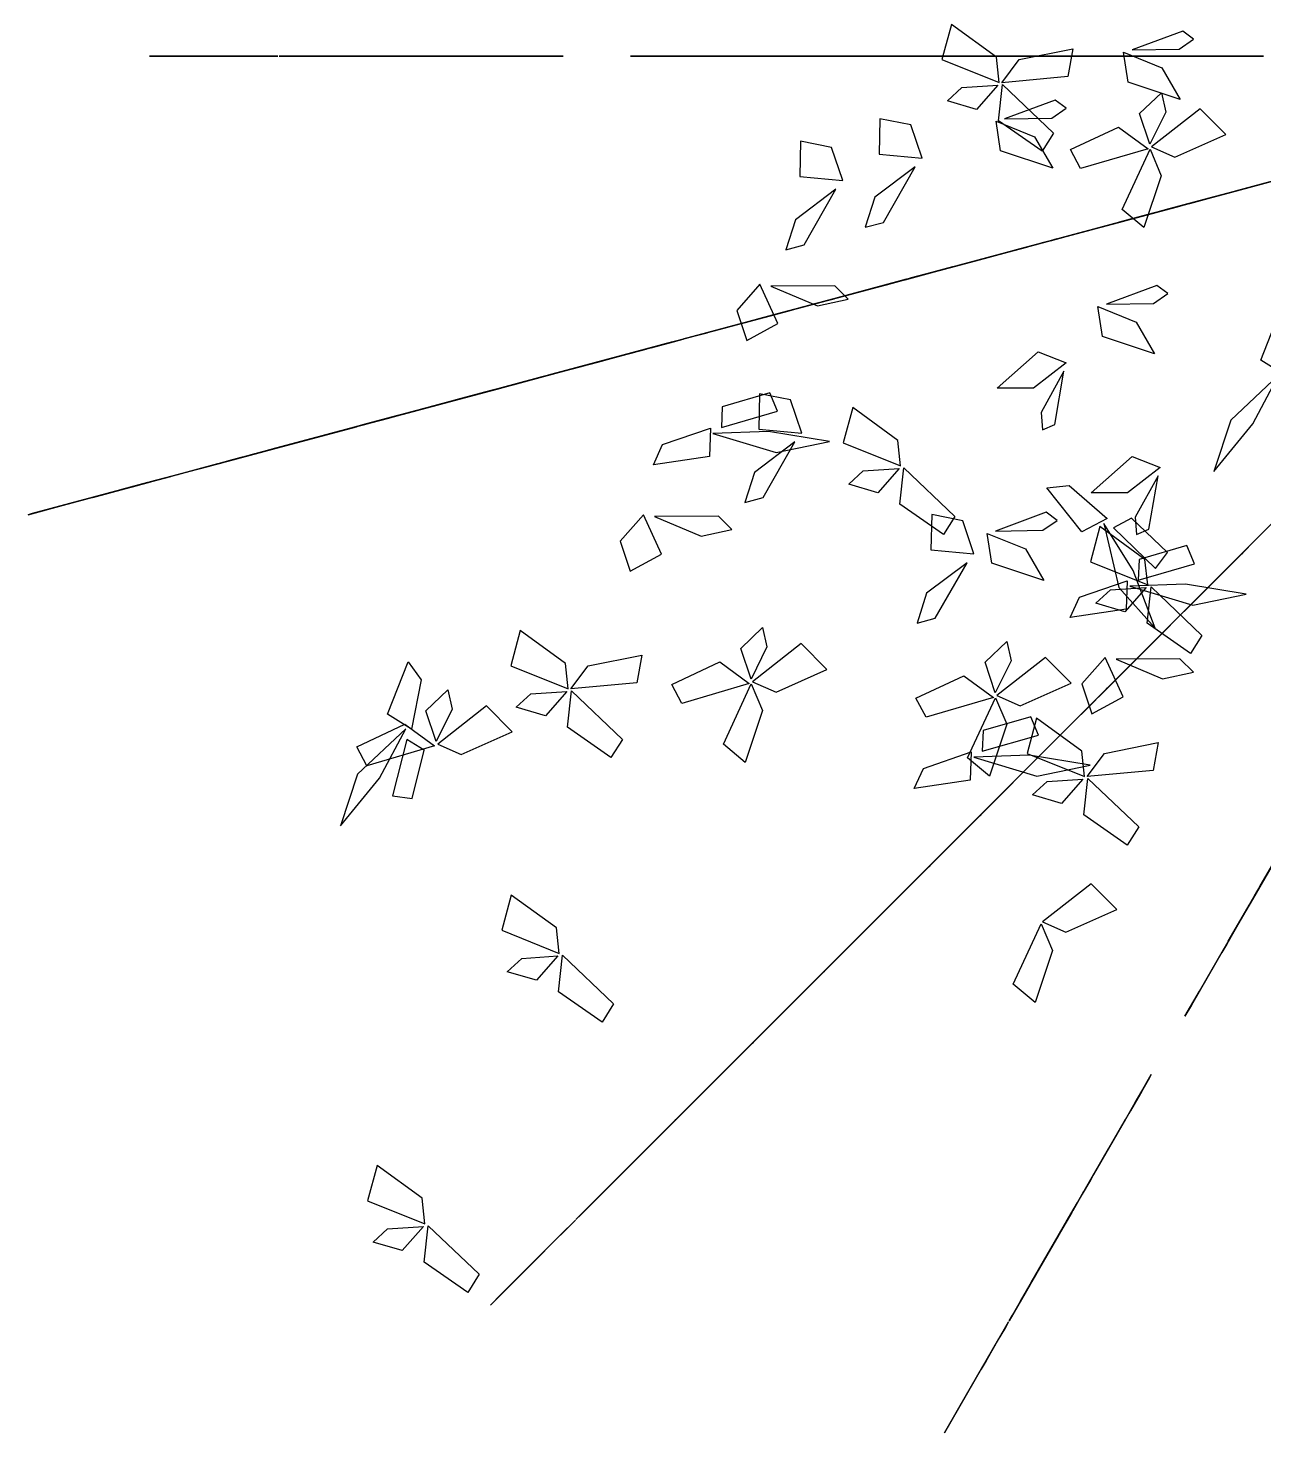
# Model space of a CAD drawing. Extents: x 169.79 to 176.47, y 71.61 to 78.33.
# Drawn here: x 169.912 to 172.251, y 72.362 to 75.022 of the extents above; entities that cross this region are included whole.
import ezdxf

# ---------------------------------------------------------------- set-up
doc = ezdxf.new("R2010")
doc.units = 0
doc.header["$MEASUREMENT"] = 0
doc.layers.add('3D_TREE_03_LEAVES', color=3, linetype='CONTINUOUS')

msp = doc.modelspace()

# ---------------------------------------------------------------- linework, layer by layer
at = {"layer": '3D_TREE_03_LEAVES'}
for points in [[(171.6597, 75.0288, 3.5285), (171.6418, 74.9622, 3.606), (171.7504, 74.9185, 3.6678), (171.7451, 74.9667, 3.61)], [(172.0017, 74.9803, 9.3503), (172.0911, 74.982, 9.3596), (172.1181, 75.0006, 9.3969), (172.0976, 75.016, 9.4248)], [(171.7551, 74.9183, 3.6684), (171.7882, 74.962, 3.6197), (171.8897, 74.9826, 3.6044), (171.8804, 74.9298, 3.6663)], [(172.093, 74.8868, 9.1782), (171.9943, 74.9196, 9.234), (171.9857, 74.976, 9.341), (172.0583, 74.9466, 9.2898)], [(170.2874, 74.9686, 6.0422), (170.166, 74.9686, 5.9633), (170.1417, 74.9686, 6.0422), (170.1963, 74.9686, 6.0604)], [(170.3238, 74.9686, 5.8479), (170.3481, 74.9686, 5.9815), (170.2996, 74.9686, 6.0361), (170.2813, 74.9686, 5.9997)], [(170.3056, 74.9686, 6.0483), (170.3846, 74.9686, 6.0968), (170.3724, 74.9686, 6.1575), (170.3421, 74.9686, 6.1393)], [(170.4658, 74.9686, 6.3579), (170.3869, 74.9686, 6.4064), (170.399, 74.9686, 6.4671), (170.4294, 74.9686, 6.4489)], [(170.4476, 74.9686, 6.1575), (170.4233, 74.9686, 6.2911), (170.4719, 74.9686, 6.3457), (170.4901, 74.9686, 6.3093)], [(170.6092, 74.9686, 4.9434), (170.4878, 74.9686, 4.8645), (170.4635, 74.9686, 4.9434), (170.5181, 74.9686, 4.9617)], [(170.484, 74.9686, 6.3518), (170.6055, 74.9686, 6.2729), (170.6297, 74.9686, 6.3518), (170.5751, 74.9686, 6.37)], [(170.5994, 74.9686, 4.9738), (170.5205, 74.9686, 5.0224), (170.5326, 74.9686, 5.0831), (170.563, 74.9686, 5.0649)], [(170.5812, 74.9686, 4.7735), (170.5569, 74.9686, 4.907), (170.6055, 74.9686, 4.9617), (170.6237, 74.9686, 4.9252)], [(170.6456, 74.9686, 4.7492), (170.6699, 74.9686, 4.8827), (170.6214, 74.9686, 4.9374), (170.6031, 74.9686, 4.901)], [(170.6176, 74.9686, 4.9677), (170.739, 74.9686, 4.8888), (170.7633, 74.9686, 4.9677), (170.7087, 74.9686, 4.9859)], [(170.6274, 74.9686, 4.9495), (170.7064, 74.9686, 4.9981), (170.6942, 74.9686, 5.0588), (170.6639, 74.9686, 5.0406)], [(170.8278, 74.9686, 4.5185), (170.7064, 74.9686, 4.4396), (170.6821, 74.9686, 4.5185), (170.7367, 74.9686, 4.5367)], [(170.8642, 74.9686, 4.3243), (170.8885, 74.9686, 4.4578), (170.8399, 74.9686, 4.5124), (170.8217, 74.9686, 4.476)], [(170.846, 74.9686, 4.5246), (170.925, 74.9686, 4.5731), (170.9128, 74.9686, 4.6339), (170.8824, 74.9686, 4.6156)], [(171.1982, 74.9686, 6.4064), (171.0767, 74.9686, 6.3275), (171.0525, 74.9686, 6.4064), (171.1071, 74.9686, 6.4246)], [(171.2346, 74.9686, 6.2122), (171.2589, 74.9686, 6.3457), (171.2103, 74.9686, 6.4004), (171.1921, 74.9686, 6.3639)], [(171.2164, 74.9686, 6.4125), (171.2953, 74.9686, 6.4611), (171.2832, 74.9686, 6.5218), (171.2528, 74.9686, 6.5036)], [(171.4289, 74.9686, 4.2332), (171.3075, 74.9686, 4.1543), (171.2832, 74.9686, 4.2332), (171.3378, 74.9686, 4.2514)], [(171.3948, 74.9686, 6.5461), (171.3159, 74.9686, 6.5946), (171.328, 74.9686, 6.6553), (171.3584, 74.9686, 6.6371)], [(171.3766, 74.9686, 6.3457), (171.3523, 74.9686, 6.4793), (171.4009, 74.9686, 6.5339), (171.4191, 74.9686, 6.4975)], [(171.5139, 74.9686, 6.3639), (171.3925, 74.9686, 6.285), (171.3682, 74.9686, 6.3639), (171.4228, 74.9686, 6.3822)], [(171.413, 74.9686, 6.54), (171.5345, 74.9686, 6.4611), (171.5587, 74.9686, 6.54), (171.5041, 74.9686, 6.5582)], [(171.4653, 74.9686, 4.0389), (171.4896, 74.9686, 4.1725), (171.4411, 74.9686, 4.2271), (171.4228, 74.9686, 4.1907)], [(171.4471, 74.9686, 4.2393), (171.5261, 74.9686, 4.2878), (171.5139, 74.9686, 4.3485), (171.4836, 74.9686, 4.3303)], [(171.5709, 74.9686, 5.5323), (171.4919, 74.9686, 5.5808), (171.5041, 74.9686, 5.6416), (171.5345, 74.9686, 5.6233)], [(171.5503, 74.9686, 6.1697), (171.5746, 74.9686, 6.3032), (171.5261, 74.9686, 6.3579), (171.5078, 74.9686, 6.3214)], [(171.5891, 74.9686, 4.2089), (171.5102, 74.9686, 4.2575), (171.5223, 74.9686, 4.3182), (171.5527, 74.9686, 4.3)], [(171.5527, 74.9686, 5.332), (171.5284, 74.9686, 5.4655), (171.577, 74.9686, 5.5201), (171.5952, 74.9686, 5.4837)], [(171.5321, 74.9686, 6.37), (171.6111, 74.9686, 6.4186), (171.5989, 74.9686, 6.4793), (171.5686, 74.9686, 6.4611)], [(171.5709, 74.9686, 4.0086), (171.5466, 74.9686, 4.1421), (171.5952, 74.9686, 4.1968), (171.6134, 74.9686, 4.1604)], [(171.5891, 74.9686, 5.5262), (171.7105, 74.9686, 5.4473), (171.7348, 74.9686, 5.5262), (171.6802, 74.9686, 5.5444)], [(171.6073, 74.9686, 4.2028), (171.7287, 74.9686, 4.1239), (171.753, 74.9686, 4.2028), (171.6984, 74.9686, 4.2211)], [(171.7834, 74.9686, 5.9208), (171.7045, 74.9686, 5.9694), (171.7166, 74.9686, 6.0301), (171.747, 74.9686, 6.0119)], [(171.7652, 74.9686, 5.7205), (171.7409, 74.9686, 5.854), (171.7895, 74.9686, 5.9087), (171.8077, 74.9686, 5.8722)], [(171.9268, 74.9686, 5.6537), (171.8054, 74.9686, 5.5748), (171.7811, 74.9686, 5.6537), (171.8357, 74.9686, 5.6719)], [(171.8016, 74.9686, 5.9147), (171.923, 74.9686, 5.8358), (171.9473, 74.9686, 5.9147), (171.8927, 74.9686, 5.9329)], [(171.9632, 74.9686, 5.4594), (171.9875, 74.9686, 5.593), (171.9389, 74.9686, 5.6476), (171.9207, 74.9686, 5.6112)], [(171.945, 74.9686, 5.6598), (172.024, 74.9686, 5.7083), (172.0118, 74.9686, 5.769), (171.9814, 74.9686, 5.7508)], [(172.0445, 74.9686, 5.6658), (171.9656, 74.9686, 5.7144), (171.9777, 74.9686, 5.7751), (172.0081, 74.9686, 5.7569)], [(172.0263, 74.9686, 5.4655), (172.002, 74.9686, 5.5991), (172.0506, 74.9686, 5.6537), (172.0688, 74.9686, 5.6173)], [(172.087, 74.9686, 3.6626), (172.0081, 74.9686, 3.7111), (172.0202, 74.9686, 3.7718), (172.0506, 74.9686, 3.7536)], [(172.0688, 74.9686, 3.4622), (172.0445, 74.9686, 3.5958), (172.0931, 74.9686, 3.6504), (172.1113, 74.9686, 3.614)], [(172.0627, 74.9686, 5.6598), (172.1841, 74.9686, 5.5808), (172.2084, 74.9686, 5.6598), (172.1538, 74.9686, 5.678)], [(172.1052, 74.9686, 3.6565), (172.2266, 74.9686, 3.5776), (172.2509, 74.9686, 3.6565), (172.1963, 74.9686, 3.6747)], [(171.7475, 74.9136, 3.6734), (171.707, 74.8677, 3.7243), (171.6521, 74.8838, 3.7001), (171.6797, 74.909, 3.6726)], [(171.7566, 74.9148, 3.6728), (171.8528, 74.8229, 3.7908), (171.8314, 74.7885, 3.8297), (171.7491, 74.8459, 3.7539)], [(172.0356, 74.8017, 4.8492), (172.0161, 74.8597, 4.9), (172.0575, 74.8992, 4.8759), (172.0656, 74.8627, 4.8484)], [(171.7604, 74.8497, 9.0851), (171.8499, 74.8514, 9.0944), (171.8768, 74.87, 9.1316), (171.8564, 74.8854, 9.1595)], [(172.1793, 74.8201, 4.7043), (172.1305, 74.8689, 4.7818), (172.0384, 74.7967, 4.8436), (172.0829, 74.7772, 4.7858)], [(171.6043, 74.7755, 7.0981), (171.5832, 74.8383, 7.0004), (171.5245, 74.8502, 6.8934), (171.5228, 74.7831, 6.9585)], [(171.8518, 74.7562, 8.9129), (171.753, 74.789, 8.9688), (171.7445, 74.8454, 9.0758), (171.8171, 74.816, 9.0246)], [(172.0321, 74.7932, 4.8486), (171.9044, 74.7558, 4.9665), (171.8853, 74.7916, 5.0055), (171.9762, 74.8342, 4.9297)], [(171.4541, 74.7331, 6.898), (171.433, 74.7959, 6.8003), (171.3743, 74.8078, 6.6933), (171.3726, 74.7407, 6.7584)], [(172.0359, 74.7927, 4.8442), (172.0571, 74.7422, 4.7954), (172.0243, 74.6441, 4.7802), (171.9832, 74.6785, 4.8421)], [(172.3856, 74.7634, 10.0238), (172.32, 74.7458, 9.941), (172.1908, 74.7112, 9.9155), (172.2748, 74.7337, 10.0195)], [(171.5911, 74.7589, 7.0935), (171.5148, 74.7013, 7.0283), (171.4966, 74.6445, 7.0562), (171.5312, 74.6539, 7.1028)], [(172.3281, 74.748, 4.2476), (172.1972, 74.7129, 4.1027), (172.1999, 74.7137, 4.1799), (172.2536, 74.728, 4.242)], [(171.4409, 74.7165, 6.8934), (171.3646, 74.6589, 6.8282), (171.3464, 74.6021, 6.8561), (171.381, 74.6115, 6.9027)], [(172.0513, 74.6738, 6.1107), (172.1908, 74.7112, 6.2466), (172.1046, 74.6881, 6.236), (172.0534, 74.6744, 6.1787)], [(172.1114, 74.6899, 3.0949), (172.1808, 74.7085, 3.2027), (172.1954, 74.7124, 3.0821), (172.1472, 74.6995, 2.98)], [(172.0576, 74.6755, 3.1192), (172.0845, 74.6827, 2.9394), (172.0665, 74.6779, 2.9429), (172.015, 74.6641, 3.0357)], [(172.0587, 74.6758, 3.1262), (172.0184, 74.665, 3.241), (172.0878, 74.6836, 3.3465), (172.1069, 74.6887, 3.2178)], [(172.0308, 74.6683, 7.7259), (172.1172, 74.6915, 7.7014), (172.1472, 74.6995, 7.6064), (172.0717, 74.6793, 7.6308)], [(172.0542, 74.6746, 3.1215), (171.8682, 74.6248, 3.0148), (171.8604, 74.6227, 3.0311), (171.9276, 74.6407, 3.1331)], [(171.9169, 74.6378, 9.7706), (172.0235, 74.6664, 9.7409), (171.96, 74.6494, 9.709), (171.9456, 74.6455, 9.7324)], [(171.9826, 74.6554, 7.8699), (172.0063, 74.6618, 7.756), (171.9553, 74.6481, 7.6628), (171.9217, 74.6391, 7.7466)], [(171.9863, 74.6564, 7.8849), (171.9763, 74.6537, 7.979), (171.9599, 74.6493, 7.9781), (171.9435, 74.645, 7.915)], [(172.0253, 74.6669, 7.724), (171.9763, 74.6537, 7.6224), (172.0317, 74.6686, 7.6591), (172.0253, 74.6669, 7.6769)], [(172.041, 74.6711, 6.1001), (171.9775, 74.6541, 5.9961), (172.0103, 74.6628, 5.89), (172.0595, 74.676, 5.9876)], [(171.9881, 74.6569, 7.8727), (172.0217, 74.6659, 7.8237), (172.0699, 74.6788, 7.8228), (172.0699, 74.6788, 7.8369)], [(172.0349, 74.6694, 6.1065), (172.0164, 74.6645, 6.1956), (171.9959, 74.659, 6.202), (171.9918, 74.6579, 6.1277)], [(171.9005, 74.6334, 9.7727), (171.8349, 74.6158, 9.6899), (171.7057, 74.5812, 9.6645), (171.7898, 74.6038, 9.7685)], [(171.9781, 74.6542, 7.8783), (171.8535, 74.6208, 7.8755), (171.7799, 74.6011, 7.7673), (171.9172, 74.6379, 7.7974)], [(171.9066, 74.6351, 9.7685), (171.9313, 74.6417, 9.6411), (171.882, 74.6285, 9.552), (171.8472, 74.6191, 9.6517)], [(171.8391, 74.617, 3.0508), (171.6676, 74.571, 2.9406), (171.6396, 74.5635, 2.9452), (171.7214, 74.5854, 3.0485)], [(171.8026, 74.6072, 7.6995), (171.6717, 74.5721, 7.5546), (171.6744, 74.5729, 7.6318), (171.7281, 74.5872, 7.6939)], [(171.8413, 74.6176, 3.0508), (171.8592, 74.6224, 2.8559), (171.8447, 74.6185, 2.8687), (171.7987, 74.6062, 2.958)], [(171.809, 74.6089, 7.6977), (171.8417, 74.6177, 7.6054), (171.8344, 74.6157, 7.6017), (171.7999, 74.6065, 7.645)], [(171.5662, 74.5439, 9.3952), (171.7057, 74.5812, 9.5311), (171.6195, 74.5581, 9.5205), (171.5683, 74.5444, 9.4632)], [(171.6266, 74.56, 4.525), (171.7129, 74.5832, 4.5006), (171.7429, 74.5912, 4.4055), (171.6675, 74.571, 4.43)], [(171.503, 74.5269, 3.2911), (171.5366, 74.5359, 3.2422), (171.5848, 74.5488, 3.2412), (171.5848, 74.5488, 3.2553)], [(171.5784, 74.5471, 4.669), (171.602, 74.5535, 4.5552), (171.5511, 74.5398, 4.462), (171.5175, 74.5308, 4.5457)], [(171.582, 74.5481, 4.6841), (171.572, 74.5454, 4.7782), (171.5557, 74.541, 4.7772), (171.5393, 74.5366, 4.7142)], [(171.5457, 74.5384, 3.1443), (171.6321, 74.5615, 3.1198), (171.6621, 74.5695, 3.0248), (171.5866, 74.5493, 3.0493)], [(171.6211, 74.5586, 4.5232), (171.572, 74.5454, 4.4215), (171.6275, 74.5603, 4.4582), (171.6211, 74.5586, 4.4761)], [(171.5838, 74.5486, 4.6718), (171.6175, 74.5576, 4.6229), (171.6657, 74.5705, 4.622), (171.6657, 74.5705, 4.6361)], [(171.2972, 74.5366, 8.4569), (171.2534, 74.4869, 8.3592), (171.2724, 74.4301, 8.2521), (171.3314, 74.4622, 8.3173)], [(171.493, 74.5242, 3.2967), (171.3684, 74.4909, 3.2939), (171.2948, 74.4711, 3.1857), (171.4321, 74.5079, 3.2158)], [(171.3181, 74.5334, 8.4522), (171.4062, 74.4961, 8.3871), (171.4645, 74.5087, 8.415), (171.4391, 74.534, 8.4615)], [(171.5738, 74.5459, 4.6775), (171.4493, 74.5125, 4.6747), (171.3756, 74.4928, 4.5664), (171.5129, 74.5296, 4.5966)], [(171.4039, 74.5004, 9.1409), (171.4734, 74.519, 9.2487), (171.488, 74.5229, 9.1281), (171.4398, 74.51, 9.0261)], [(171.4975, 74.5255, 3.2883), (171.5212, 74.5318, 3.1744), (171.4703, 74.5181, 3.0812), (171.4366, 74.5091, 3.165)], [(171.5012, 74.5264, 3.3033), (171.4912, 74.5238, 3.3974), (171.4748, 74.5194, 3.3965), (171.4584, 74.515, 3.3334)], [(171.5403, 74.5369, 3.1424), (171.4912, 74.5238, 3.0408), (171.5466, 74.5386, 3.0775), (171.5403, 74.5369, 3.0954)], [(171.556, 74.5411, 9.3846), (171.4924, 74.5241, 9.2806), (171.5252, 74.5329, 9.1745), (171.5744, 74.5461, 9.2721)], [(171.5498, 74.5395, 9.391), (171.5313, 74.5345, 9.4802), (171.5108, 74.529, 9.4865), (171.5067, 74.5279, 9.4122)], [(171.9531, 74.4988, 8.429), (172.0426, 74.5005, 8.4383), (172.0695, 74.5191, 8.4755), (172.049, 74.5345, 8.5034)], [(171.3984, 74.4989, 4.4987), (171.2675, 74.4638, 4.3538), (171.2702, 74.4645, 4.4309), (171.3238, 74.4789, 4.493)], [(171.3513, 74.4863, 9.1722), (171.3109, 74.4755, 9.287), (171.3804, 74.4941, 9.3926), (171.3995, 74.4992, 9.2638)], [(171.4047, 74.5006, 4.4968), (171.4375, 74.5094, 4.4046), (171.4302, 74.5074, 4.4008), (171.3956, 74.4982, 4.4441)], [(171.3468, 74.4851, 9.1676), (171.1608, 74.4352, 9.0609), (171.1529, 74.4331, 9.0771), (171.2202, 74.4511, 9.1792)], [(171.3175, 74.4772, 3.1179), (171.1866, 74.4421, 2.973), (171.1893, 74.4429, 3.0502), (171.243, 74.4572, 3.1123)], [(171.3501, 74.486, 9.1652), (171.377, 74.4932, 8.9855), (171.3591, 74.4884, 8.9889), (171.3076, 74.4746, 9.0817)], [(171.3239, 74.4789, 3.1161), (171.3566, 74.4877, 3.0238), (171.3493, 74.4858, 3.0201), (171.3148, 74.4765, 3.0634)], [(172.0445, 74.4053, 8.2568), (171.9457, 74.4381, 8.3126), (171.9372, 74.4945, 8.4197), (172.0098, 74.4651, 8.3685)], [(172.2847, 74.4926, 8.4848), (172.3094, 74.4585, 8.5593), (172.291, 74.3647, 8.6244), (172.2455, 74.3931, 8.522)], [(171.0808, 74.4138, 5.7803), (171.1672, 74.4369, 5.7558), (171.1972, 74.445, 5.6608), (171.1217, 74.4248, 5.6852)], [(171.1316, 74.4274, 9.0968), (170.9602, 74.3815, 8.9866), (170.9322, 74.374, 8.9913), (171.014, 74.3959, 9.0945)], [(170.9994, 74.392, 6.7598), (171.0857, 74.4151, 6.7354), (171.1157, 74.4232, 6.6403), (171.0403, 74.4029, 6.6648)], [(171.0074, 74.3941, 8.871), (171.114, 74.4227, 8.8413), (171.0504, 74.4057, 8.8095), (171.0361, 74.4018, 8.8328)], [(171.0381, 74.4024, 5.9271), (171.0717, 74.4114, 5.8781), (171.1199, 74.4243, 5.8772), (171.1199, 74.4243, 5.8913)], [(171.1339, 74.428, 9.0968), (171.1518, 74.4328, 8.902), (171.1372, 74.4289, 8.9147), (171.0913, 74.4166, 9.004)], [(170.9909, 74.3897, 8.8731), (170.9253, 74.3721, 8.7904), (170.7961, 74.3375, 8.7649), (170.8802, 74.36, 8.8689)], [(171.0281, 74.3997, 5.9327), (170.9036, 74.3663, 5.9299), (170.8299, 74.3466, 5.8217), (170.9672, 74.3834, 5.8518)], [(170.9228, 74.3714, 3.317), (170.9564, 74.3805, 3.268), (171.0046, 74.3934, 3.2671), (171.0046, 74.3934, 3.2812)], [(170.9971, 74.3914, 8.8689), (171.0217, 74.398, 8.7415), (170.9725, 74.3848, 8.6524), (170.9376, 74.3754, 8.7522)], [(170.9939, 74.3905, 6.758), (170.9448, 74.3774, 6.6563), (171.0003, 74.3922, 6.693), (170.9939, 74.3905, 6.7109)], [(170.9566, 74.3805, 6.9066), (170.9903, 74.3895, 6.8577), (171.0385, 74.4025, 6.8568), (171.0385, 74.4025, 6.8709)], [(170.9655, 74.3829, 3.1702), (171.0518, 74.406, 3.1457), (171.0819, 74.4141, 3.0507), (171.0064, 74.3939, 3.0751)], [(171.0327, 74.4009, 5.9242), (171.0563, 74.4072, 5.8104), (171.0054, 74.3936, 5.7172), (170.9717, 74.3846, 5.801)], [(171.0363, 74.4019, 5.9393), (171.0263, 74.3992, 6.0334), (171.0099, 74.3948, 6.0325), (170.9936, 74.3904, 5.9694)], [(171.0754, 74.4123, 5.7784), (171.0263, 74.3992, 5.6768), (171.0817, 74.414, 5.7135), (171.0754, 74.4123, 5.7313)], [(171.7461, 74.3397, 7.7682), (171.8239, 74.4089, 7.824), (171.877, 74.388, 7.9311), (171.8152, 74.3399, 7.8799)], [(170.7982, 74.3381, 3.4329), (170.9376, 74.3754, 3.5688), (170.8515, 74.3523, 3.5581), (170.8002, 74.3386, 3.5008)], [(170.8181, 74.3434, 7.7886), (170.9044, 74.3665, 7.7642), (170.9344, 74.3746, 7.6691), (170.859, 74.3544, 7.6936)], [(170.859, 74.3544, 5.752), (170.8917, 74.3631, 5.6598), (170.8845, 74.3612, 5.6561), (170.8499, 74.3519, 5.6993)], [(170.9173, 74.37, 3.3141), (170.9409, 74.3763, 3.2003), (170.89, 74.3627, 3.1071), (170.8564, 74.3537, 3.1909)], [(170.9512, 74.3791, 6.9038), (170.9748, 74.3854, 6.79), (170.9239, 74.3718, 6.6968), (170.8903, 74.3627, 6.7805)], [(170.96, 74.3814, 3.1683), (170.9109, 74.3683, 3.0666), (170.9664, 74.3831, 3.1033), (170.96, 74.3814, 3.1212)], [(171.8728, 74.3721, 7.9404), (171.8295, 74.2938, 7.9497), (171.8322, 74.2611, 7.9869), (171.8557, 74.2712, 8.0148)], [(172.2799, 74.3654, 8.6058), (172.189, 74.2797, 8.5453), (172.1567, 74.1821, 8.5918), (172.2304, 74.2724, 8.6198)], [(170.7699, 74.3305, 7.9326), (170.7935, 74.3368, 7.8188), (170.7426, 74.3232, 7.7256), (170.709, 74.3142, 7.8093)], [(170.7132, 74.3153, 8.1805), (170.7995, 74.3384, 8.156), (170.8295, 74.3465, 8.061), (170.7541, 74.3262, 8.0854)], [(170.8526, 74.3527, 5.7539), (170.7217, 74.3176, 5.609), (170.7245, 74.3183, 5.6862), (170.7781, 74.3327, 5.7483)], [(170.7879, 74.3353, 3.4223), (170.7243, 74.3183, 3.3183), (170.7571, 74.3271, 3.2121), (170.8064, 74.3403, 3.3098)], [(170.7421, 74.323, 3.8117), (170.8116, 74.3417, 3.9196), (170.8262, 74.3456, 3.799), (170.778, 74.3327, 3.6969)], [(170.8126, 74.3419, 7.7868), (170.7635, 74.3288, 7.6851), (170.819, 74.3436, 7.7218), (170.8126, 74.3419, 7.7397)], [(170.7753, 74.3319, 7.9354), (170.809, 74.341, 7.8865), (170.8572, 74.3539, 7.8856), (170.8572, 74.3539, 7.8997)], [(170.7653, 74.3293, 7.9411), (170.6408, 74.2959, 7.9383), (170.5672, 74.2762, 7.83), (170.7044, 74.3129, 7.8602)], [(170.665, 74.3024, 8.3245), (170.6886, 74.3087, 8.2106), (170.6377, 74.2951, 8.1174), (170.6041, 74.2861, 8.2012)], [(170.6365, 74.2947, 8.5375), (170.7759, 74.3321, 8.6734), (170.6898, 74.309, 8.6627), (170.6385, 74.2953, 8.6054)], [(170.6883, 74.3086, 3.8361), (170.7152, 74.3158, 3.6563), (170.6973, 74.311, 3.6598), (170.6458, 74.2972, 3.7526)], [(170.7077, 74.3138, 8.1786), (170.6586, 74.3007, 8.077), (170.7141, 74.3155, 8.1137), (170.7077, 74.3138, 8.1316)], [(170.6704, 74.3038, 8.3273), (170.7041, 74.3129, 8.2783), (170.7523, 74.3258, 8.2774), (170.7523, 74.3258, 8.2915)], [(170.7735, 74.3315, 7.9477), (170.7635, 74.3288, 8.0418), (170.7472, 74.3244, 8.0408), (170.7308, 74.32, 7.9778)], [(170.7817, 74.3337, 3.4287), (170.7633, 74.3287, 3.5178), (170.7428, 74.3232, 3.5242), (170.7387, 74.3221, 3.4499)], [(171.2245, 74.2658, 7.9357), (171.3308, 74.2962, 8.0009), (171.3162, 74.3309, 8.066), (171.2259, 74.3048, 8.0102)], [(171.3765, 74.2548, 7.2563), (171.3554, 74.3176, 7.1586), (171.2967, 74.3295, 7.0516), (171.295, 74.2624, 7.1167)], [(170.5899, 74.2823, 7.7623), (170.459, 74.2472, 7.6174), (170.4617, 74.2479, 7.6945), (170.5153, 74.2623, 7.7566)], [(170.685, 74.3077, 3.8384), (170.499, 74.2579, 3.7317), (170.4911, 74.2558, 3.748), (170.5584, 74.2738, 3.85)], [(170.5021, 74.2587, 7.0091), (170.6087, 74.2873, 6.9794), (170.5451, 74.2703, 6.9475), (170.5308, 74.2664, 6.9709)], [(170.5126, 74.2615, 5.5714), (170.5462, 74.2706, 5.5225), (170.5944, 74.2835, 5.5215), (170.5944, 74.2835, 5.5357)], [(170.5553, 74.273, 5.4246), (170.6417, 74.2961, 5.4002), (170.6717, 74.3042, 5.3051), (170.5962, 74.284, 5.3296)], [(170.6262, 74.292, 8.5269), (170.5626, 74.275, 8.4229), (170.5954, 74.2837, 8.3167), (170.6447, 74.2969, 8.4144)], [(170.5627, 74.275, 7.4694), (170.6693, 74.3035, 7.4396), (170.6058, 74.2865, 7.4078), (170.5914, 74.2827, 7.4311)], [(170.62, 74.2903, 8.5333), (170.6016, 74.2854, 8.6224), (170.5811, 74.2799, 8.6288), (170.577, 74.2788, 8.5545)], [(170.5963, 74.284, 7.7604), (170.629, 74.2927, 7.6682), (170.6217, 74.2908, 7.6644), (170.5872, 74.2815, 7.7077)], [(171.4729, 74.3031, 4.3736), (171.455, 74.2365, 4.451), (171.5636, 74.1929, 4.5129), (171.5583, 74.2411, 4.4551)], [(170.5026, 74.2589, 5.5771), (170.378, 74.2255, 5.5742), (170.3044, 74.2058, 5.466), (170.4417, 74.2425, 5.4961)], [(170.5463, 74.2706, 7.4715), (170.4807, 74.253, 7.3887), (170.3515, 74.2184, 7.3632), (170.4355, 74.2409, 7.4672)], [(170.3939, 74.2297, 4.3325), (170.5334, 74.2671, 4.4683), (170.4472, 74.244, 4.4577), (170.396, 74.2303, 4.4004)], [(170.4918, 74.256, 7.007), (170.5164, 74.2626, 6.8796), (170.4672, 74.2494, 6.7905), (170.4323, 74.24, 6.8902)], [(170.5071, 74.2601, 5.5686), (170.5308, 74.2664, 5.4547), (170.4799, 74.2528, 5.3616), (170.4462, 74.2438, 5.4453)], [(170.5108, 74.2611, 5.5837), (170.5008, 74.2584, 5.6777), (170.4844, 74.254, 5.6768), (170.468, 74.2496, 5.6138)], [(170.5524, 74.2722, 7.4672), (170.577, 74.2788, 7.3399), (170.5278, 74.2656, 7.2507), (170.493, 74.2563, 7.3505)], [(170.5499, 74.2715, 5.4227), (170.5008, 74.2584, 5.3211), (170.5562, 74.2732, 5.3578), (170.5499, 74.2715, 5.3757)], [(171.0958, 74.1947, 7.7915), (171.113, 74.2331, 7.8659), (171.2035, 74.2641, 7.9311), (171.2016, 74.2105, 7.8287)], [(171.2084, 74.2542, 7.9124), (171.328, 74.2182, 7.852), (171.4287, 74.2391, 7.8985), (171.3137, 74.2578, 7.9264)], [(170.4856, 74.2543, 7.0112), (170.42, 74.2367, 6.9284), (170.2908, 74.2021, 6.903), (170.3749, 74.2246, 7.007)], [(170.3837, 74.227, 4.3219), (170.3201, 74.21, 4.2179), (170.3529, 74.2188, 4.1117), (170.4021, 74.2319, 4.2094)], [(170.3333, 74.2135, 7.5961), (170.4727, 74.2509, 7.7319), (170.3866, 74.2278, 7.7213), (170.3353, 74.214, 7.664)], [(170.3394, 74.2151, 4.6694), (170.4257, 74.2383, 4.6449), (170.4557, 74.2463, 4.5499), (170.3803, 74.2261, 4.5743)], [(171.3633, 74.2382, 7.2517), (171.287, 74.1806, 7.1865), (171.2688, 74.1238, 7.2144), (171.3034, 74.1332, 7.261)], [(170.3271, 74.2118, 5.3983), (170.1962, 74.1768, 5.2534), (170.1989, 74.1775, 5.3305), (170.2526, 74.1919, 5.3926)], [(170.2912, 74.2022, 4.8134), (170.3148, 74.2086, 4.6995), (170.2639, 74.1949, 4.6063), (170.2303, 74.1859, 4.6901)], [(170.323, 74.2107, 7.5855), (170.2594, 74.1937, 7.4815), (170.2923, 74.2025, 7.3753), (170.3415, 74.2157, 7.473)], [(170.3169, 74.2091, 7.5918), (170.2984, 74.2042, 7.681), (170.2779, 74.1987, 7.6874), (170.2738, 74.1976, 7.6131)], [(170.3339, 74.2137, 4.6675), (170.2848, 74.2005, 4.5659), (170.3403, 74.2154, 4.6026), (170.3339, 74.2137, 4.6205)], [(170.2966, 74.2037, 4.8162), (170.3303, 74.2127, 4.7672), (170.3785, 74.2256, 4.7663), (170.3785, 74.2256, 4.7804)], [(170.3335, 74.2136, 5.3964), (170.3662, 74.2223, 5.3042), (170.359, 74.2204, 5.3004), (170.3244, 74.2111, 5.3437)], [(170.3775, 74.2253, 4.3282), (170.359, 74.2204, 4.4174), (170.3385, 74.2149, 4.4238), (170.3344, 74.2138, 4.3495)], [(171.9242, 74.1416, 8.2568), (172.002, 74.2107, 8.3126), (172.0551, 74.1899, 8.4197), (171.9934, 74.1417, 8.3685)], [(172.3926, 74.2098, 9.5023), (172.2564, 74.0736, 9.3956), (172.2507, 74.0679, 9.4118), (172.2999, 74.1171, 9.5139)], [(170.1312, 74.1593, 5.0229), (170.2706, 74.1967, 5.1587), (170.1845, 74.1736, 5.1481), (170.1332, 74.1599, 5.0908)], [(170.1312, 74.1593, 6.7383), (170.2706, 74.1967, 6.8742), (170.1845, 74.1736, 6.8636), (170.1332, 74.1599, 6.8063)], [(170.1431, 74.1625, 6.2363), (170.2295, 74.1857, 6.2119), (170.2595, 74.1937, 6.1168), (170.184, 74.1735, 6.1413)], [(170.1627, 74.1678, 5.901), (170.2322, 74.1864, 6.0089), (170.2468, 74.1903, 5.8882), (170.1986, 74.1774, 5.7862)], [(171.5607, 74.1879, 4.5184), (171.5203, 74.142, 4.5693), (171.4653, 74.1581, 4.5451), (171.4929, 74.1834, 4.5177)], [(171.5698, 74.1892, 4.5178), (171.666, 74.0972, 4.6358), (171.6446, 74.0628, 4.6747), (171.5623, 74.1203, 4.599)], [(170.1056, 74.1525, 5.9277), (169.9196, 74.1026, 5.821), (169.9117, 74.1005, 5.8372), (169.979, 74.1186, 5.9393)], [(170.0949, 74.1496, 6.3803), (170.1186, 74.156, 6.2664), (170.0677, 74.1423, 6.1733), (170.034, 74.1333, 6.257)], [(170.1209, 74.1566, 5.0122), (170.0573, 74.1396, 4.9082), (170.0901, 74.1483, 4.8021), (170.1394, 74.1615, 4.8997)], [(170.1209, 74.1566, 6.7277), (170.0573, 74.1396, 6.6237), (170.0901, 74.1483, 6.5176), (170.1394, 74.1615, 6.6152)], [(170.109, 74.1534, 5.9253), (170.1358, 74.1606, 5.7456), (170.1179, 74.1558, 5.7491), (170.0664, 74.142, 5.8418)], [(170.1147, 74.1549, 5.0186), (170.0963, 74.15, 5.1078), (170.0758, 74.1445, 5.1141), (170.0717, 74.1434, 5.0398)], [(170.1147, 74.1549, 6.7341), (170.0963, 74.15, 6.8232), (170.0758, 74.1445, 6.8296), (170.0717, 74.1434, 6.7553)], [(170.1377, 74.1611, 6.2344), (170.0886, 74.1479, 6.1328), (170.144, 74.1628, 6.1695), (170.1377, 74.1611, 6.1874)], [(170.1004, 74.1511, 6.3831), (170.134, 74.1601, 6.3342), (170.1822, 74.173, 6.3332), (170.1822, 74.173, 6.3474)], [(171.8405, 74.1516, 6.4653), (171.8824, 74.156, 6.5397), (171.9544, 74.0931, 6.6049), (171.907, 74.0679, 6.5025)], [(172.0509, 74.1739, 8.429), (172.0077, 74.0956, 8.4383), (172.0103, 74.063, 8.4755), (172.0338, 74.073, 8.5034)], [(171.0767, 74.1002, 7.61), (171.0329, 74.0505, 7.5123), (171.0519, 73.9937, 7.4052), (171.1109, 74.0258, 7.4704)], [(171.0977, 74.097, 7.6053), (171.1857, 74.0597, 7.5402), (171.244, 74.0723, 7.5681), (171.2186, 74.0976, 7.6146)], [(171.7025, 74.0262, 8.0148), (171.6813, 74.089, 7.9171), (171.6226, 74.1009, 7.8101), (171.6209, 74.0338, 7.8752)], [(171.7434, 74.0693, 7.596), (171.8329, 74.0711, 7.6053), (171.8598, 74.0896, 7.6426), (171.8393, 74.105, 7.6705)], [(172.2127, 74.0299, 4.023), (172.2759, 74.0931, 3.9985), (172.2979, 74.1151, 3.9034), (172.2427, 74.0598, 3.9279)], [(171.9408, 74.0778, 4.6839), (171.9229, 74.0112, 4.7614), (172.0316, 73.9676, 4.8232), (172.0262, 74.0158, 4.7655)], [(171.9483, 74.0839, 6.5862), (171.977, 73.9623, 6.5258), (172.0454, 73.8856, 6.5723), (172.004, 73.9945, 6.6002)], [(171.9664, 74.0757, 6.6095), (172.0459, 73.9989, 6.6747), (172.0687, 74.0288, 6.7398), (172.0009, 74.094, 6.684)], [(172.2515, 74.0687, 3.0926), (172.2647, 74.0818, 2.8978), (172.254, 74.0712, 2.9105), (172.2204, 74.0376, 2.9998)], [(171.8348, 73.9758, 7.4238), (171.736, 74.0086, 7.4797), (171.7275, 74.065, 7.5867), (171.8001, 74.0356, 7.5355)], [(172.2351, 74.0523, 9.4315), (172.1096, 73.9268, 9.3214), (172.0891, 73.9063, 9.326), (172.149, 73.9662, 9.4292)], [(172.2499, 74.0671, 3.0926), (172.1244, 73.9416, 2.9824), (172.1039, 73.9211, 2.9871), (172.1638, 73.981, 3.0903)], [(172.1814, 73.9986, 4.1697), (172.2061, 74.0232, 4.1208), (172.2413, 74.0585, 4.1199), (172.2413, 74.0585, 4.134)], [(172.2367, 74.0539, 9.4315), (172.2499, 74.0671, 9.2367), (172.2392, 74.0564, 9.2494), (172.2056, 74.0228, 9.3388)], [(172.0136, 73.9768, 7.4378), (172.1198, 74.0073, 7.503), (172.1053, 74.0419, 7.5681), (172.015, 74.0158, 7.5123)], [(172.2087, 74.0259, 4.0211), (172.1728, 73.99, 3.9194), (172.2134, 74.0306, 3.9561), (172.2087, 74.0259, 3.974)], [(171.6893, 74.0096, 8.0102), (171.6129, 73.952, 7.945), (171.5947, 73.8952, 7.9729), (171.6293, 73.9046, 8.0195)], [(172.1741, 73.9913, 4.1754), (172.0829, 73.9001, 4.1726), (172.029, 73.8462, 4.0644), (172.1295, 73.9467, 4.0945)], [(172.0997, 73.9169, 6.1095), (172.1778, 73.995, 6.0798), (172.1313, 73.9484, 6.048), (172.1207, 73.9379, 6.0713)], [(172.1774, 73.9946, 4.1669), (172.1947, 74.0119, 4.0531), (172.1575, 73.9747, 3.9599), (172.1328, 73.95, 4.0437)], [(172.1801, 73.9973, 4.182), (172.1728, 73.99, 4.2761), (172.1608, 73.978, 4.2751), (172.1488, 73.966, 4.2121)], [(171.8849, 73.9057, 7.2936), (171.902, 73.9442, 7.368), (171.9925, 73.9751, 7.4332), (171.9906, 73.9215, 7.3308)], [(171.9974, 73.9652, 7.4145), (172.1171, 73.9293, 7.354), (172.2177, 73.9501, 7.4006), (172.1027, 73.9688, 7.4285)], [(172.0377, 73.9639, 4.8282), (172.134, 73.8719, 4.9462), (172.1125, 73.8375, 4.9851), (172.0302, 73.895, 4.9094)], [(172.0286, 73.9626, 4.8288), (171.9882, 73.9167, 4.8797), (171.9332, 73.9328, 4.8555), (171.9608, 73.9581, 4.828)], [(172.0922, 73.9094, 6.1074), (172.1102, 73.9274, 5.98), (172.0742, 73.8914, 5.8909), (172.0487, 73.8659, 5.9906)], [(171.2805, 73.7891, 5.1392), (171.2609, 73.8471, 5.19), (171.3023, 73.8866, 5.1659), (171.3104, 73.8501, 5.1384)], [(172.0877, 73.9049, 6.1116), (172.0397, 73.8569, 6.0289), (171.9451, 73.7623, 6.0034), (172.0066, 73.8238, 6.1074)], [(172.0503, 73.8675, 3.9947), (172.0743, 73.8915, 3.9025), (172.069, 73.8861, 3.8987), (172.0437, 73.8608, 3.942)], [(170.8436, 73.881, 4.8177), (170.8257, 73.8144, 4.8952), (170.9343, 73.7707, 4.957), (170.929, 73.8189, 4.8992)], [(171.7429, 73.763, 4.6288), (171.7234, 73.821, 4.6797), (171.7648, 73.8605, 4.6555), (171.7729, 73.824, 4.628)], [(172.0457, 73.8628, 3.9966), (171.9498, 73.767, 3.8517), (171.9518, 73.769, 3.9289), (171.9911, 73.8083, 3.991)], [(171.9568, 73.774, 3.0831), (172.02, 73.8372, 3.0586), (172.042, 73.8592, 2.9636), (171.9868, 73.8039, 2.9881)], [(170.939, 73.7705, 4.9576), (170.9721, 73.8141, 4.9088), (171.0736, 73.8347, 4.8936), (171.0643, 73.7819, 4.9555)], [(171.4241, 73.8075, 4.9943), (171.3754, 73.8563, 5.0718), (171.2833, 73.7841, 5.1336), (171.3277, 73.7646, 5.0758)], [(171.8866, 73.7814, 4.484), (171.8378, 73.8302, 4.5614), (171.7457, 73.758, 4.6232), (171.7902, 73.7385, 4.5655)], [(171.9506, 73.8302, 7.154), (171.9068, 73.7805, 7.0562), (171.9258, 73.7237, 6.9492), (171.9848, 73.7558, 7.0144)], [(171.9757, 73.7929, 9.12), (172.0266, 73.8438, 9.2278), (172.0373, 73.8545, 9.1072), (172.002, 73.8192, 9.0051)], [(170.6313, 73.8221, 6.4885), (170.656, 73.788, 6.563), (170.6376, 73.6942, 6.6281), (170.5921, 73.7226, 6.5258)], [(171.277, 73.7806, 5.1385), (171.1493, 73.7432, 5.2565), (171.1302, 73.779, 5.2955), (171.2211, 73.8216, 5.2197)], [(171.9715, 73.827, 7.1493), (172.0596, 73.7897, 7.0842), (172.1179, 73.8023, 7.1121), (172.0925, 73.8276, 7.1586)], [(171.2808, 73.7801, 5.1342), (171.302, 73.7296, 5.0854), (171.2691, 73.6315, 5.0702), (171.228, 73.6659, 5.1321)], [(171.7394, 73.7545, 4.6282), (171.6117, 73.7171, 4.7462), (171.5926, 73.7529, 4.7851), (171.6835, 73.7955, 4.7094)], [(171.9372, 73.7544, 9.1513), (171.9077, 73.7248, 9.2661), (171.9585, 73.7757, 9.3716), (171.9725, 73.7897, 9.2429)], [(171.9255, 73.7427, 3.2299), (171.9501, 73.7673, 3.181), (171.9854, 73.8026, 3.18), (171.9854, 73.8026, 3.1941)], [(170.6845, 73.6712, 5.7189), (170.6649, 73.7292, 5.7697), (170.7063, 73.7687, 5.7456), (170.7144, 73.7322, 5.7181)], [(170.9314, 73.7658, 4.9626), (170.891, 73.7198, 5.0134), (170.836, 73.7359, 4.9893), (170.8636, 73.7612, 4.9618)], [(170.9405, 73.767, 4.9619), (171.0368, 73.6751, 5.0799), (171.0153, 73.6406, 5.1189), (170.933, 73.6981, 5.0431)], [(171.7432, 73.754, 4.6239), (171.7645, 73.7036, 4.5751), (171.7316, 73.6054, 4.5598), (171.6905, 73.6399, 4.6217)], [(171.9339, 73.7511, 9.1466), (171.7977, 73.6149, 9.0399), (171.792, 73.6092, 9.0562), (171.8412, 73.6584, 9.1582)], [(171.9215, 73.7387, 3.2271), (171.9388, 73.756, 3.1132), (171.9016, 73.7188, 3.0201), (171.8769, 73.6941, 3.1038)], [(171.9364, 73.7536, 9.1443), (171.9561, 73.7732, 8.9645), (171.9429, 73.7601, 8.968), (171.9052, 73.7224, 9.0608)], [(171.9528, 73.77, 3.0812), (171.9169, 73.7341, 2.9796), (171.9575, 73.7747, 3.0163), (171.9528, 73.77, 3.0342)], [(170.8281, 73.6896, 5.574), (170.7794, 73.7384, 5.6515), (170.6872, 73.6662, 5.7133), (170.7317, 73.6467, 5.6555)], [(170.681, 73.6627, 5.7182), (170.5532, 73.6253, 5.8362), (170.5342, 73.6611, 5.8752), (170.6251, 73.7037, 5.7994)], [(171.7182, 73.6529, 6.8003), (171.8245, 73.6833, 6.8654), (171.8099, 73.718, 6.9306), (171.7196, 73.6919, 6.8748)], [(171.8211, 73.7151, 5.104), (171.8033, 73.6485, 5.1814), (171.9119, 73.6048, 5.2433), (171.9065, 73.653, 5.1855)], [(170.6266, 73.6949, 6.6095), (170.5356, 73.6092, 6.549), (170.5033, 73.5117, 6.5956), (170.577, 73.6019, 6.6235)], [(170.6286, 73.6751, 6.6328), (170.6018, 73.5679, 6.6979), (170.6391, 73.5631, 6.7631), (170.6616, 73.6544, 6.7072)], [(171.5895, 73.5818, 6.656), (171.6067, 73.6202, 6.7305), (171.6971, 73.6512, 6.7956), (171.6953, 73.5976, 6.6933)], [(171.7021, 73.6413, 6.777), (171.8217, 73.6053, 6.7165), (171.9224, 73.6262, 6.7631), (171.8073, 73.6449, 6.791)], [(171.9165, 73.6047, 5.2439), (171.9496, 73.6483, 5.1951), (172.0511, 73.6689, 5.1798), (172.0418, 73.6161, 5.2417)], [(171.7174, 73.5346, 3.1798), (171.7806, 73.5978, 3.1554), (171.8026, 73.6197, 3.0603), (171.7473, 73.5645, 3.0848)], [(171.7764, 73.5936, 9.0759), (171.6509, 73.4681, 8.9657), (171.6304, 73.4476, 8.9703), (171.6903, 73.5075, 9.0736)], [(171.7781, 73.5952, 9.0759), (171.7912, 73.6084, 8.881), (171.7805, 73.5977, 8.8938), (171.7469, 73.5641, 8.9831)], [(171.9089, 73.5999, 5.2488), (171.8685, 73.554, 5.2997), (171.8135, 73.5701, 5.2755), (171.8411, 73.5953, 5.2481)], [(171.918, 73.6011, 5.2482), (172.0143, 73.5092, 5.3662), (171.9928, 73.4748, 5.4051), (171.9105, 73.5322, 5.3294)], [(171.6796, 73.4968, 7.3875), (171.7428, 73.56, 7.363), (171.7648, 73.582, 7.2679), (171.7095, 73.5267, 7.2924)], [(171.68, 73.4972, 8.2698), (171.7433, 73.5604, 8.2453), (171.7652, 73.5824, 8.1503), (171.71, 73.5272, 8.1748)], [(171.6861, 73.5033, 3.3266), (171.7107, 73.5279, 3.2777), (171.746, 73.5632, 3.2768), (171.746, 73.5632, 3.2909)], [(171.6209, 73.438, 3.751), (171.6841, 73.5013, 3.7265), (171.706, 73.5232, 3.6315), (171.6508, 73.468, 3.6559)], [(171.6821, 73.4993, 3.3238), (171.6994, 73.5166, 3.2099), (171.6621, 73.4793, 3.1168), (171.6375, 73.4547, 3.2005)], [(171.6483, 73.4655, 7.5342), (171.6729, 73.4901, 7.4853), (171.7082, 73.5254, 7.4844), (171.7082, 73.5254, 7.4985)], [(171.6488, 73.4659, 8.4166), (171.6734, 73.4906, 8.3677), (171.7087, 73.5258, 8.3667), (171.7087, 73.5258, 8.3808)], [(171.7134, 73.5306, 3.1779), (171.6774, 73.4946, 3.0763), (171.718, 73.5352, 3.113), (171.7134, 73.5306, 3.1309)], [(171.6756, 73.4928, 7.3856), (171.6397, 73.4568, 7.2839), (171.6803, 73.4974, 7.3206), (171.6756, 73.4928, 7.3385)], [(171.676, 73.4932, 8.2679), (171.6401, 73.4573, 8.1663), (171.6807, 73.4979, 8.203), (171.676, 73.4932, 8.2209)], [(171.6414, 73.4586, 8.4223), (171.5503, 73.3674, 8.4194), (171.4964, 73.3135, 8.3112), (171.5968, 73.414, 8.3413)], [(171.5896, 73.4068, 3.8978), (171.6142, 73.4314, 3.8488), (171.6495, 73.4667, 3.8479), (171.6495, 73.4667, 3.862)], [(171.6443, 73.4615, 7.5314), (171.6616, 73.4788, 7.4176), (171.6244, 73.4415, 7.3244), (171.5997, 73.4169, 7.4082)], [(171.6448, 73.462, 8.4138), (171.6621, 73.4793, 8.2999), (171.6248, 73.442, 8.2068), (171.6002, 73.4174, 8.2905)], [(171.6474, 73.4646, 8.4288), (171.6401, 73.4573, 8.5229), (171.6281, 73.4453, 8.522), (171.6161, 73.4333, 8.459)], [(172.2902, 73.4769, 4.2332), (172.2295, 73.3717, 4.1543), (172.2173, 73.3507, 4.2332), (172.2446, 73.398, 4.2514)], [(171.5523, 73.3695, 8.9338), (171.6303, 73.4475, 8.9041), (171.5838, 73.401, 8.8722), (171.5733, 73.3905, 8.8956)], [(171.6169, 73.434, 3.7491), (171.5809, 73.3981, 3.6475), (171.6215, 73.4387, 3.6842), (171.6169, 73.434, 3.7021)], [(172.2731, 73.4473, 6.5461), (172.2337, 73.379, 6.5946), (172.2397, 73.3895, 6.6553), (172.2549, 73.4158, 6.6371)], [(171.5227, 73.3399, 3.4735), (171.6007, 73.4179, 3.4438), (171.5542, 73.3714, 3.412), (171.5437, 73.3609, 3.4353)], [(171.5856, 73.4028, 3.895), (171.6029, 73.4201, 3.7811), (171.5656, 73.3828, 3.6879), (171.541, 73.3582, 3.7717)], [(171.5882, 73.4054, 3.91), (171.5809, 73.3981, 4.0041), (171.5689, 73.3861, 4.0032), (171.557, 73.3741, 3.9401)], [(170.8266, 73.3803, 5.4109), (170.8087, 73.3137, 5.4884), (170.9174, 73.27, 5.5502), (170.912, 73.3182, 5.4925)], [(171.5823, 73.3994, 3.9034), (171.4911, 73.3083, 3.9006), (171.4372, 73.2544, 3.7924), (171.5377, 73.3548, 3.8225)], [(171.5448, 73.3619, 8.9317), (171.5628, 73.38, 8.8043), (171.5267, 73.3439, 8.7152), (171.5012, 73.3184, 8.8149)], [(171.9731, 73.353, 4.1704), (171.9244, 73.4018, 4.2478), (171.8322, 73.3296, 4.3097), (171.8767, 73.3101, 4.2519)], [(171.5403, 73.3574, 8.9359), (171.4922, 73.3094, 8.8531), (171.3976, 73.2148, 8.8277), (171.4592, 73.2764, 8.9317)], [(171.5177, 73.3348, 8.2416), (171.5416, 73.3588, 8.1494), (171.5363, 73.3535, 8.1456), (171.511, 73.3282, 8.1889)], [(172.1839, 73.2928, 6.4125), (172.2234, 73.3612, 6.4611), (172.2173, 73.3507, 6.5218), (172.2021, 73.3244, 6.5036)], [(171.5107, 73.3278, 3.4757), (171.4626, 73.2798, 3.3929), (171.368, 73.1852, 3.3674), (171.4296, 73.2468, 3.4714)], [(171.513, 73.3302, 8.2435), (171.4172, 73.2343, 8.0986), (171.4192, 73.2363, 8.1757), (171.4584, 73.2756, 8.2378)], [(171.5152, 73.3324, 3.4714), (171.5332, 73.3504, 3.3441), (171.4972, 73.3143, 3.2549), (171.4716, 73.2888, 3.3547)], [(171.8297, 73.3256, 4.3103), (171.851, 73.2751, 4.2615), (171.8181, 73.1769, 4.2463), (171.777, 73.2114, 4.3082)], [(172.193, 73.3086, 6.2122), (172.2052, 73.3296, 6.3457), (172.1809, 73.2876, 6.4004), (172.1718, 73.2718, 6.3639)], [(171.3989, 73.2161, 6.8472), (171.4621, 73.2793, 6.8228), (171.4841, 73.3013, 6.7277), (171.4289, 73.246, 6.7522)], [(171.4585, 73.2757, 3.7228), (171.4824, 73.2996, 3.6305), (171.4771, 73.2943, 3.6268), (171.4518, 73.269, 3.6701)], [(172.1748, 73.2771, 6.4064), (172.1141, 73.1719, 6.3275), (172.1019, 73.1509, 6.4064), (172.1293, 73.1982, 6.4246)], [(170.9144, 73.2651, 5.5558), (170.874, 73.2192, 5.6067), (170.819, 73.2353, 5.5825), (170.8466, 73.2605, 5.555)], [(170.9235, 73.2663, 5.5552), (171.0198, 73.1744, 5.6732), (170.9983, 73.1399, 5.7121), (170.916, 73.1974, 5.6364)], [(171.4538, 73.271, 3.7246), (171.358, 73.1752, 3.5797), (171.36, 73.1772, 3.6569), (171.3992, 73.2164, 3.719)], [(171.3691, 73.1863, 7.6555), (171.42, 73.2371, 7.7634), (171.4306, 73.2478, 7.6428), (171.3954, 73.2125, 7.5407)], [(171.3676, 73.1848, 6.994), (171.3923, 73.2094, 6.9451), (171.4275, 73.2447, 6.9441), (171.4275, 73.2447, 6.9583)], [(171.3636, 73.1808, 6.9912), (171.3809, 73.1981, 6.8773), (171.3437, 73.1609, 6.7842), (171.319, 73.1362, 6.8679)], [(171.3949, 73.2121, 6.8453), (171.359, 73.1762, 6.7437), (171.3996, 73.2168, 6.7804), (171.3949, 73.2121, 6.7983)], [(171.3603, 73.1775, 6.9997), (171.2691, 73.0863, 6.9968), (171.2152, 73.0324, 6.8886), (171.3157, 73.1329, 6.9187)], [(171.2711, 73.0883, 7.3438), (171.3492, 73.1664, 7.3141), (171.3027, 73.1198, 7.2823), (171.2922, 73.1093, 7.3056)], [(171.2805, 73.0977, 5.32), (171.3438, 73.1609, 5.2956), (171.3657, 73.1829, 5.2005), (171.3105, 73.1277, 5.225)], [(171.2864, 73.1036, 4.2825), (171.3496, 73.1668, 4.258), (171.3716, 73.1888, 4.163), (171.3163, 73.1335, 4.1874)], [(171.3297, 73.1469, 7.6799), (171.3494, 73.1666, 7.5001), (171.3363, 73.1535, 7.5036), (171.2986, 73.1157, 7.5964)], [(171.3305, 73.1477, 7.6868), (171.301, 73.1182, 7.8017), (171.3519, 73.1691, 7.9072), (171.3658, 73.183, 7.7785)], [(171.3663, 73.1835, 7.0062), (171.359, 73.1762, 7.1003), (171.347, 73.1642, 7.0994), (171.335, 73.1522, 7.0364)], [(171.3273, 73.1444, 7.6822), (171.1911, 73.0083, 7.5755), (171.1854, 73.0025, 7.5917), (171.2346, 73.0518, 7.6938)], [(171.2267, 73.0439, 4.6451), (171.3048, 73.122, 4.6154), (171.2583, 73.0755, 4.5835), (171.2478, 73.065, 4.6069)], [(171.2493, 73.0664, 5.4668), (171.2739, 73.0911, 5.4179), (171.3092, 73.1263, 5.4169), (171.3092, 73.1263, 5.4311)], [(171.2551, 73.0723, 4.4293), (171.2797, 73.0969, 4.3804), (171.315, 73.1322, 4.3794), (171.315, 73.1322, 4.3935)], [(171.2511, 73.0683, 4.4265), (171.2684, 73.0856, 4.3126), (171.2312, 73.0483, 4.2194), (171.2065, 73.0237, 4.3032)], [(171.2636, 73.0808, 7.3417), (171.2816, 73.0988, 7.2143), (171.2456, 73.0628, 7.1252), (171.2201, 73.0373, 7.225)], [(171.2765, 73.0937, 5.3181), (171.2406, 73.0578, 5.2165), (171.2812, 73.0984, 5.2532), (171.2765, 73.0937, 5.2711)], [(171.2824, 73.0996, 4.2806), (171.2465, 73.0636, 4.179), (171.2871, 73.1042, 4.2157), (171.2824, 73.0996, 4.2336)], [(171.2419, 73.0591, 5.4725), (171.1508, 72.9679, 5.4696), (171.0969, 72.914, 5.3614), (171.1973, 73.0145, 5.3915)], [(171.2591, 73.0763, 7.346), (171.2111, 73.0283, 7.2632), (171.1165, 72.9337, 7.2377), (171.1781, 72.9952, 7.3417)], [(171.2453, 73.0625, 5.464), (171.2626, 73.0798, 5.3501), (171.2253, 73.0425, 5.257), (171.2007, 73.0179, 5.3407)], [(171.2479, 73.0651, 5.479), (171.2406, 73.0578, 5.5731), (171.2286, 73.0458, 5.5722), (171.2166, 73.0338, 5.5092)], [(171.2365, 73.0537, 6.819), (171.2605, 73.0777, 6.7268), (171.2552, 73.0723, 6.723), (171.2299, 73.0471, 6.7663)], [(171.2319, 73.049, 6.8209), (171.136, 72.9532, 6.676), (171.138, 72.9552, 6.7531), (171.1773, 72.9945, 6.8152)], [(171.2192, 73.0364, 4.643), (171.2373, 73.0544, 4.5156), (171.2012, 73.0184, 4.4264), (171.1757, 72.9929, 4.5262)], [(171.9987, 72.9721, 4.5246), (172.0382, 73.0404, 4.5731), (172.0321, 73.0299, 4.6339), (172.0169, 73.0036, 4.6156)], [(171.2147, 73.0319, 4.6472), (171.1667, 72.9839, 4.5644), (171.0721, 72.8893, 4.539), (171.1337, 72.9509, 4.643)], [(171.1324, 72.9495, 6.4003), (171.1832, 73.0004, 6.5082), (171.1939, 73.0111, 6.3875), (171.1586, 72.9758, 6.2855)], [(171.1379, 72.9551, 5.725), (171.1888, 73.006, 5.8329), (171.1995, 73.0166, 5.7123), (171.1642, 72.9814, 5.6102)], [(172.0078, 72.9878, 4.3243), (172.02, 73.0089, 4.4578), (171.9957, 72.9668, 4.5124), (171.9866, 72.951, 4.476)], [(171.1698, 72.987, 7.6115), (171.0443, 72.8614, 7.5013), (171.0238, 72.8409, 7.5059), (171.0836, 72.9008, 7.6091)], [(171.1084, 72.9256, 5.0635), (171.1864, 73.0036, 5.0338), (171.1399, 72.9571, 5.0019), (171.1294, 72.9466, 5.0253)], [(171.1714, 72.9886, 7.6115), (171.1845, 73.0017, 7.4166), (171.1739, 72.9911, 7.4294), (171.1402, 72.9574, 7.5187)], [(171.1182, 72.9353, 5.2918), (171.1421, 72.9593, 5.1996), (171.1368, 72.954, 5.1958), (171.1115, 72.9287, 5.2391)], [(171.9896, 72.9563, 4.5185), (171.9289, 72.8511, 4.4396), (171.9168, 72.8301, 4.5185), (171.9441, 72.8774, 4.5367)], [(171.1135, 72.9307, 5.2937), (171.0177, 72.8348, 5.1488), (171.0197, 72.8368, 5.2259), (171.0589, 72.8761, 5.288)], [(171.1009, 72.9181, 5.0614), (171.1189, 72.9361, 4.934), (171.0829, 72.9, 4.8449), (171.0573, 72.8745, 4.9446)], [(171.093, 72.9102, 6.4247), (171.1127, 72.9299, 6.2449), (171.0995, 72.9167, 6.2484), (171.0618, 72.879, 6.3411)], [(171.0938, 72.911, 6.4316), (171.0643, 72.8815, 6.5464), (171.1151, 72.9323, 6.652), (171.1291, 72.9463, 6.5232)], [(171.0986, 72.9157, 5.7494), (171.1182, 72.9354, 5.5696), (171.1051, 72.9223, 5.5731), (171.0674, 72.8846, 5.6659)], [(171.0905, 72.9077, 6.427), (170.9544, 72.7715, 6.3203), (170.9486, 72.7658, 6.3365), (170.9978, 72.815, 6.4386)], [(171.0964, 72.9136, 5.0656), (171.0483, 72.8655, 4.9828), (170.9537, 72.7709, 4.9574), (171.0153, 72.8325, 5.0614)], [(171.0961, 72.9133, 5.7517), (170.9599, 72.7771, 5.645), (170.9542, 72.7714, 5.6612), (171.0034, 72.8206, 5.7633)], [(171.8845, 72.7743, 4.9677), (171.9452, 72.8794, 4.8888), (171.9574, 72.9005, 4.9677), (171.9301, 72.8531, 4.9859)], [(170.5724, 72.8683, 5.996), (170.5545, 72.8017, 6.0735), (170.6631, 72.758, 6.1353), (170.6577, 72.8062, 6.0775)], [(171.8894, 72.7828, 4.9495), (171.9289, 72.8511, 4.9981), (171.9228, 72.8406, 5.0588), (171.9076, 72.8143, 5.0406)], [(171.8985, 72.7985, 4.7492), (171.9107, 72.8196, 4.8827), (171.8864, 72.7775, 4.9374), (171.8773, 72.7617, 4.901)], [(171.8803, 72.767, 4.9434), (171.8196, 72.6618, 4.8645), (171.8075, 72.6408, 4.9434), (171.8348, 72.6881, 4.9617)], [(171.8177, 72.6586, 6.3518), (171.8784, 72.7637, 6.2729), (171.8906, 72.7848, 6.3518), (171.8633, 72.7374, 6.37)], [(171.8663, 72.7427, 4.7735), (171.8542, 72.7217, 4.907), (171.8784, 72.7637, 4.9617), (171.8876, 72.7795, 4.9252)], [(170.6602, 72.7531, 6.1409), (170.6197, 72.7072, 6.1917), (170.5648, 72.7233, 6.1676), (170.5923, 72.7485, 6.1401)], [(170.6692, 72.7543, 6.1402), (170.7655, 72.6624, 6.2582), (170.744, 72.628, 6.2972), (170.6617, 72.6854, 6.2214)], [(170.933, 72.7502, 6.3562), (170.8075, 72.6247, 6.246), (170.787, 72.6042, 6.2507), (170.8469, 72.6641, 6.3539)], [(170.9347, 72.7519, 6.3562), (170.9478, 72.765, 6.1614), (170.9371, 72.7543, 6.1741), (170.9035, 72.7207, 6.2634)], [(171.8754, 72.7585, 4.9738), (171.8359, 72.6901, 5.0224), (171.842, 72.7006, 5.0831), (171.8572, 72.7269, 5.0649)], [(171.7995, 72.627, 6.1575), (171.7874, 72.606, 6.2911), (171.8117, 72.6481, 6.3457), (171.8208, 72.6638, 6.3093)], [(171.8086, 72.6428, 6.3579), (171.7692, 72.5744, 6.4064), (171.7752, 72.585, 6.4671), (171.7904, 72.6112, 6.4489)], [(171.7285, 72.5041, 6.0483), (171.768, 72.5724, 6.0968), (171.7619, 72.5619, 6.1575), (171.7467, 72.5356, 6.1393)], [(171.7376, 72.5198, 5.8479), (171.7498, 72.5409, 5.9815), (171.7255, 72.4988, 6.0361), (171.7164, 72.483, 5.9997)], [(171.7194, 72.4883, 6.0422), (171.6587, 72.3831, 5.9633), (171.6466, 72.3621, 6.0422), (171.6739, 72.4094, 6.0604)]]:
    msp.add_3dface(points, dxfattribs=at)

doc.saveas('drawing.dxf')
